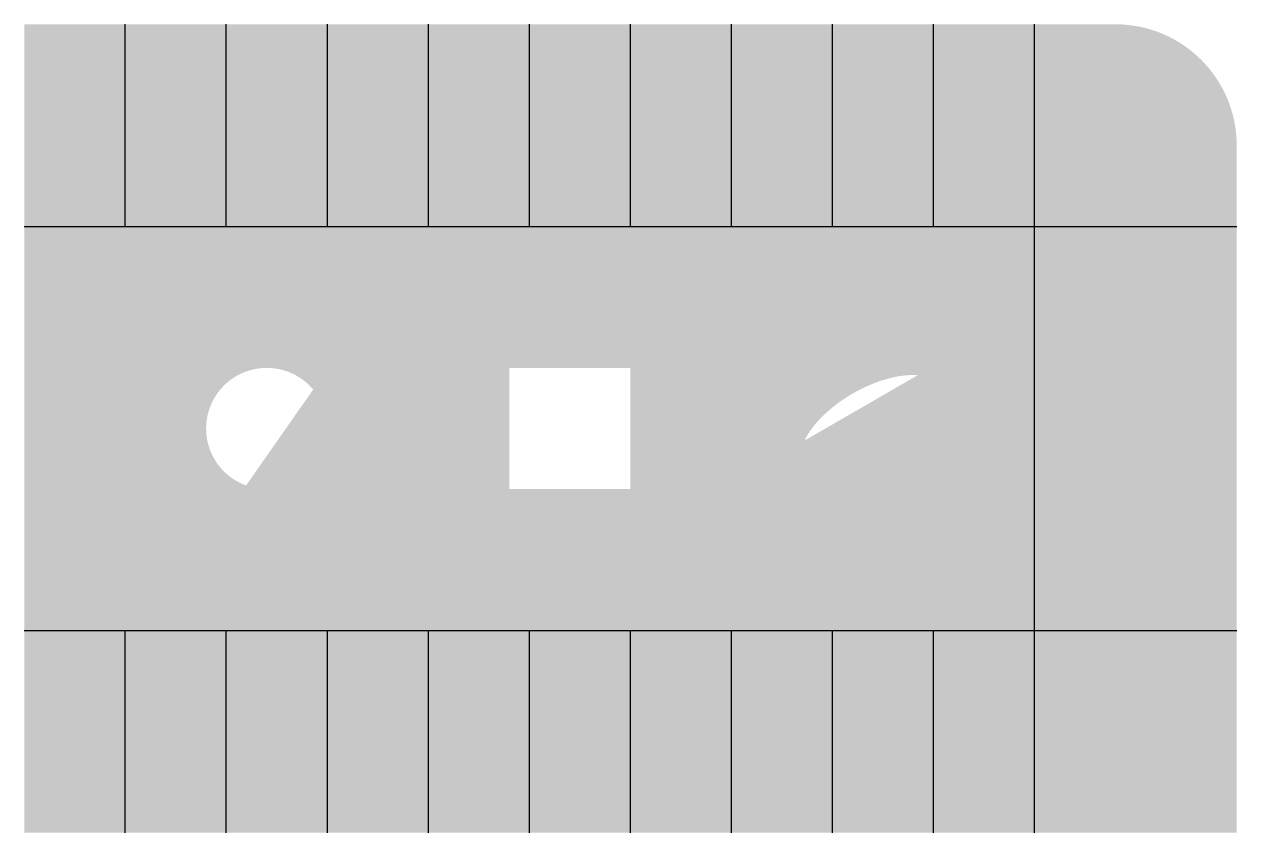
# Model space of a CAD drawing. Header units: millimetres. Extents: x 0 to 30001, y 0 to 20001.
import ezdxf

# ---------------------------------------------------------------- set-up
doc = ezdxf.new("R2010")
doc.units = ezdxf.units.MM
doc.layers.add('HATCH', color=7, linetype='Continuous')
doc.layers.add('STALLS', color=7, linetype='Continuous')

msp = doc.modelspace()

# ---------------------------------------------------------------- hatches: boundary and pattern name
at = {"layer": 'HATCH'}
h = msp.add_hatch(color=252, dxfattribs=at)
edge = h.paths.add_edge_path()
edge.add_line((0, 0), (0, 20000))
edge.add_line((0, 20000), (27000, 20000))
edge.add_arc((27000, 17000), 3000, 0, 90, ccw=False)
edge.add_line((30000, 17000), (30000, 0))
edge.add_line((30000, 0), (0, 0))
edge = h.paths.add_edge_path()
edge.add_arc((6000, 10000), 1500, 40, 250, ccw=False)
edge.add_line((7149, 10964), (5487, 8590))
edge = h.paths.add_edge_path()
edge.add_ellipse((21000, 10000), major_axis=(1732, 1000), ratio=0.5, start_angle=20, end_angle=160, ccw=False)
edge.add_line((22106, 11318), (19305, 9701))
h.paths.add_polyline_path([(12000, 8500), (15000, 8500), (15000, 11500), (12000, 11500)])

# ---------------------------------------------------------------- linework, layer by layer
at = {"layer": 'STALLS'}
for p, q in [((2500, 15000), (2500, 20000)), ((5000, 15000), (5000, 20000)), ((7500, 15000), (7500, 20000)), ((10000, 15000), (10000, 20000)), ((12500, 15000), (12500, 20000)), ((15000, 15000), (15000, 20000)), ((17500, 15000), (17500, 20000)), ((20000, 15000), (20000, 20000)), ((22500, 15000), (22500, 20000)), ((25000, 0), (25000, 20000)), ((0, 15000), (30000, 15000)), ((0, 5000), (30000, 5000)), ((2500, 0), (2500, 5000)), ((5000, 0), (5000, 5000)), ((7500, 0), (7500, 5000)), ((10000, 0), (10000, 5000)), ((12500, 0), (12500, 5000)), ((15000, 0), (15000, 5000)), ((17500, 0), (17500, 5000)), ((20000, 0), (20000, 5000)), ((22500, 0), (22500, 5000))]:
    msp.add_line(p, q, dxfattribs=at)

doc.saveas('drawing.dxf')
